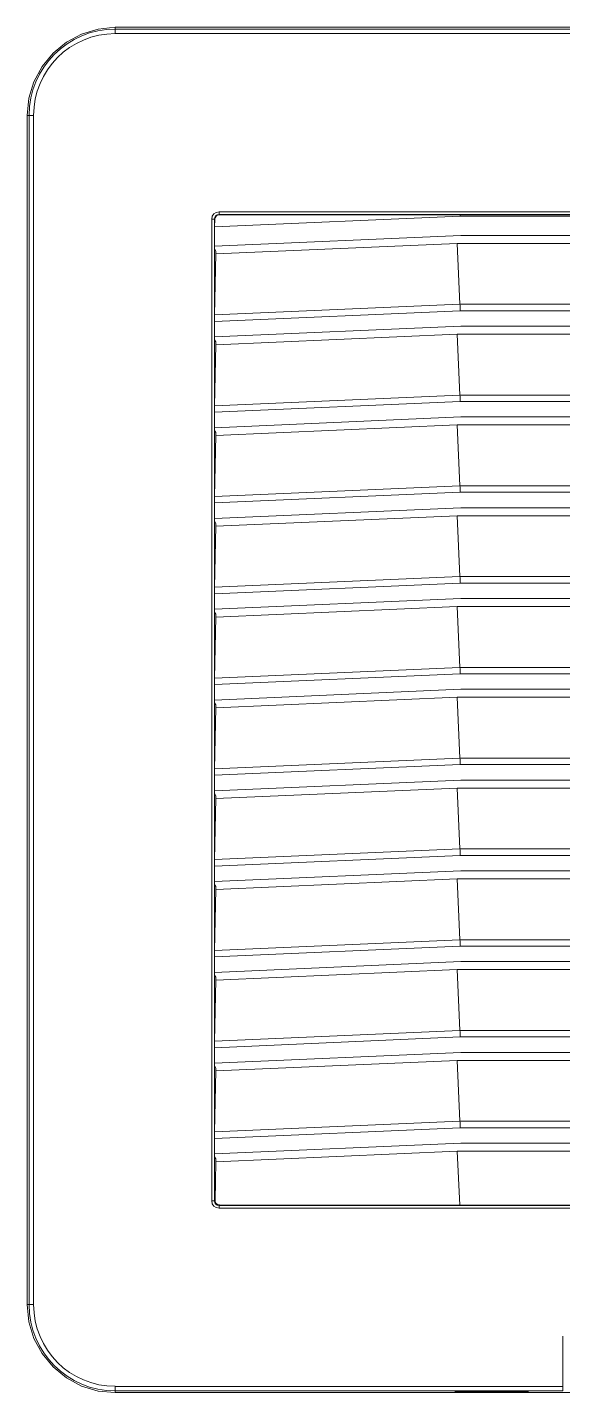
# Model space of a CAD drawing. Header units: millimetres. Extents: x -6000 to 26000, y -6000 to 26000.
# Drawn here: x 104.91 to 113.12, y -4821.86 to -4800.94 of the extents above; entities that cross this region are included whole.
import ezdxf

# ---------------------------------------------------------------- set-up
doc = ezdxf.new("R2010")
doc.units = ezdxf.units.MM
doc.header["$MEASUREMENT"] = 0
doc.layers.add('Чертеж и Рисунок_Ном._пера__7', color=7, linetype='Continuous', lineweight=15)
doc.layers.add('Чертеж и Рисунок_Ном._пера__8', color=7, linetype='Continuous', lineweight=15, true_color=0xa80f02)

msp = doc.modelspace()

# ---------------------------------------------------------------- linework, layer by layer
at = {"layer": 'Чертеж и Рисунок_Ном._пера__7', "color": 7, "linetype": 'Continuous', "lineweight": 15}
for p, q in [((124.48, -4800.94), (106.258, -4800.94)), ((106.258, -4800.967), (106.258, -4800.94)), ((106.258, -4801.037), (106.258, -4800.967)), ((124.48, -4800.967), (106.258, -4800.967)), ((124.48, -4801.037), (106.258, -4801.037)), ((104.936, -4802.289), (104.909, -4802.289)), ((104.909, -4802.289), (104.909, -4820.511)), ((105.006, -4802.289), (104.936, -4802.289)), ((104.936, -4802.289), (104.936, -4820.511)), ((105.006, -4802.289), (105.006, -4820.511)), ((107.849, -4803.767), (122.89, -4803.767)), ((107.738, -4818.922), (107.738, -4803.878)), ((107.78, -4818.922), (107.78, -4803.878)), ((107.783, -4803.882), (107.78, -4803.878)), ((107.781, -4803.997), (111.545, -4803.833)), ((107.781, -4803.997), (107.783, -4803.882)), ((107.781, -4804.293), (107.781, -4803.997)), ((107.849, -4803.809), (122.89, -4803.809)), ((107.849, -4803.809), (107.854, -4803.814)), ((107.854, -4803.814), (111.544, -4803.811)), ((111.544, -4803.811), (119.195, -4803.811)), ((111.544, -4803.811), (111.545, -4803.833)), ((111.545, -4803.833), (119.194, -4803.833)), ((107.781, -4804.293), (111.558, -4804.128)), ((111.558, -4804.128), (115.258, -4804.128)), ((107.781, -4804.335), (107.781, -4804.293)), ((107.798, -4804.368), (107.781, -4804.335)), ((107.782, -4804.335), (107.782, -4804.293)), ((107.782, -4805.347), (107.798, -4804.412)), ((111.502, -4804.25), (107.798, -4804.412)), ((107.798, -4804.368), (107.798, -4804.412)), ((111.543, -4805.183), (111.502, -4804.25)), ((111.502, -4804.25), (115.258, -4804.25)), ((107.782, -4805.347), (111.543, -4805.183)), ((111.543, -4805.183), (119.196, -4805.183)), ((107.781, -4805.446), (111.545, -4805.282)), ((107.781, -4805.446), (107.781, -4805.684)), ((119.194, -4805.282), (111.545, -4805.282)), ((107.781, -4805.684), (111.558, -4805.519)), ((111.502, -4805.641), (107.798, -4805.803)), ((111.543, -4806.574), (111.502, -4805.641)), ((111.502, -4805.641), (115.258, -4805.641)), ((111.558, -4805.519), (115.258, -4805.519)), ((107.781, -4805.726), (107.781, -4805.684)), ((107.798, -4805.759), (107.781, -4805.726)), ((107.782, -4805.726), (107.782, -4805.684)), ((107.782, -4806.738), (107.798, -4805.803)), ((107.798, -4805.759), (107.798, -4805.803)), ((107.781, -4806.837), (111.545, -4806.673)), ((107.782, -4806.738), (111.543, -4806.574)), ((111.543, -4806.574), (119.196, -4806.574)), ((119.194, -4806.673), (111.545, -4806.673)), ((107.781, -4806.837), (107.781, -4807.075)), ((107.781, -4807.075), (111.558, -4806.91)), ((111.558, -4806.91), (115.258, -4806.91)), ((107.781, -4807.117), (107.781, -4807.075)), ((107.798, -4807.15), (107.781, -4807.117)), ((107.782, -4807.117), (107.782, -4807.075)), ((111.502, -4807.032), (107.798, -4807.194)), ((111.543, -4807.965), (111.502, -4807.032)), ((111.502, -4807.032), (115.258, -4807.032)), ((107.782, -4808.129), (107.798, -4807.194)), ((107.798, -4807.15), (107.798, -4807.194)), ((107.782, -4808.129), (111.543, -4807.965)), ((111.543, -4807.965), (119.196, -4807.965)), ((107.781, -4808.228), (111.545, -4808.064)), ((119.194, -4808.064), (111.545, -4808.064)), ((107.781, -4808.228), (107.781, -4808.466)), ((107.781, -4808.466), (111.558, -4808.301)), ((111.558, -4808.301), (115.258, -4808.301)), ((107.781, -4808.508), (107.781, -4808.466)), ((107.798, -4808.541), (107.781, -4808.508)), ((107.782, -4808.508), (107.782, -4808.466)), ((107.782, -4809.52), (107.798, -4808.585)), ((111.502, -4808.423), (107.798, -4808.585)), ((107.798, -4808.541), (107.798, -4808.585)), ((111.543, -4809.356), (111.502, -4808.423)), ((111.502, -4808.423), (115.258, -4808.423)), ((107.782, -4809.52), (111.543, -4809.356)), ((111.543, -4809.356), (119.196, -4809.356)), ((107.781, -4809.619), (111.545, -4809.455)), ((107.781, -4809.619), (107.781, -4809.857)), ((119.194, -4809.455), (111.545, -4809.455)), ((111.558, -4809.692), (107.781, -4809.857)), ((107.781, -4809.899), (107.781, -4809.857)), ((107.782, -4809.899), (107.782, -4809.857)), ((111.502, -4809.814), (107.798, -4809.976)), ((111.543, -4810.747), (111.502, -4809.814)), ((111.502, -4809.814), (115.258, -4809.814)), ((115.258, -4809.692), (111.558, -4809.692)), ((107.798, -4809.932), (107.781, -4809.899)), ((107.782, -4810.911), (107.798, -4809.976)), ((107.798, -4809.932), (107.798, -4809.976)), ((107.781, -4811.01), (111.545, -4810.846)), ((107.782, -4810.911), (111.543, -4810.747)), ((111.543, -4810.747), (119.196, -4810.747)), ((119.194, -4810.846), (111.545, -4810.846)), ((107.781, -4811.01), (107.781, -4811.248)), ((107.781, -4811.248), (111.558, -4811.083)), ((111.558, -4811.083), (115.258, -4811.083)), ((107.781, -4811.29), (107.781, -4811.248)), ((107.798, -4811.323), (107.781, -4811.29)), ((107.782, -4811.29), (107.782, -4811.248)), ((111.502, -4811.205), (107.798, -4811.367)), ((107.798, -4811.323), (107.798, -4811.367)), ((111.543, -4812.138), (111.502, -4811.205)), ((111.502, -4811.205), (115.258, -4811.205)), ((107.782, -4812.302), (107.798, -4811.367)), ((107.782, -4812.302), (111.543, -4812.138)), ((111.543, -4812.138), (119.196, -4812.138)), ((107.781, -4812.401), (111.545, -4812.237)), ((119.194, -4812.237), (111.545, -4812.237)), ((107.781, -4812.401), (107.781, -4812.639)), ((107.781, -4812.639), (111.558, -4812.474)), ((111.558, -4812.474), (115.258, -4812.474)), ((107.781, -4812.681), (107.781, -4812.639)), ((107.798, -4812.714), (107.781, -4812.681)), ((107.782, -4812.681), (107.782, -4812.639)), ((107.782, -4813.693), (107.798, -4812.758)), ((111.502, -4812.596), (107.798, -4812.758)), ((107.798, -4812.714), (107.798, -4812.758)), ((111.543, -4813.529), (111.502, -4812.596)), ((111.502, -4812.596), (115.258, -4812.596)), ((107.781, -4813.792), (111.545, -4813.628)), ((107.782, -4813.693), (111.543, -4813.529)), ((111.543, -4813.529), (119.196, -4813.529)), ((119.194, -4813.628), (111.545, -4813.628)), ((107.781, -4813.792), (107.781, -4814.03)), ((107.781, -4814.03), (111.558, -4813.865)), ((107.781, -4814.072), (107.781, -4814.03)), ((107.782, -4814.072), (107.782, -4814.03)), ((111.502, -4813.987), (107.798, -4814.149)), ((111.543, -4814.92), (111.502, -4813.987)), ((111.502, -4813.987), (115.258, -4813.987)), ((111.558, -4813.865), (115.258, -4813.865)), ((107.798, -4814.105), (107.781, -4814.072)), ((107.782, -4815.084), (107.798, -4814.149)), ((107.798, -4814.105), (107.798, -4814.149)), ((107.781, -4815.183), (111.545, -4815.019)), ((107.782, -4815.084), (111.543, -4814.92)), ((111.543, -4814.92), (119.196, -4814.92)), ((119.194, -4815.019), (111.545, -4815.019)), ((107.781, -4815.183), (107.781, -4815.421)), ((107.781, -4815.421), (111.558, -4815.256)), ((111.558, -4815.256), (115.258, -4815.256)), ((107.781, -4815.463), (107.781, -4815.421)), ((107.798, -4815.496), (107.781, -4815.463)), ((107.782, -4815.463), (107.782, -4815.421)), ((111.502, -4815.378), (107.798, -4815.54)), ((107.798, -4815.496), (107.798, -4815.54)), ((111.543, -4816.311), (111.502, -4815.378)), ((111.502, -4815.378), (115.258, -4815.378)), ((107.782, -4816.475), (107.798, -4815.54)), ((107.782, -4816.475), (111.543, -4816.311)), ((111.543, -4816.311), (119.196, -4816.311)), ((107.781, -4816.574), (111.545, -4816.41)), ((119.194, -4816.41), (111.545, -4816.41)), ((107.781, -4816.574), (107.781, -4816.812)), ((107.781, -4816.812), (111.558, -4816.647)), ((111.558, -4816.647), (115.258, -4816.647)), ((107.781, -4816.854), (107.781, -4816.812)), ((107.798, -4816.887), (107.781, -4816.854)), ((107.782, -4816.854), (107.782, -4816.812)), ((107.782, -4817.866), (107.798, -4816.931)), ((111.502, -4816.769), (107.798, -4816.931)), ((107.798, -4816.887), (107.798, -4816.931)), ((111.543, -4817.702), (111.502, -4816.769)), ((111.502, -4816.769), (115.258, -4816.769)), ((107.781, -4817.965), (111.545, -4817.801)), ((107.782, -4817.866), (111.543, -4817.702)), ((111.543, -4817.702), (114.367, -4817.702)), ((114.315, -4817.801), (111.545, -4817.801)), ((107.781, -4817.965), (107.781, -4818.203)), ((107.781, -4818.203), (111.558, -4818.038)), ((107.781, -4818.245), (107.781, -4818.203)), ((107.782, -4818.245), (107.782, -4818.203)), ((111.502, -4818.16), (107.798, -4818.322)), ((114.105, -4818.16), (111.502, -4818.16)), ((111.539, -4818.987), (111.502, -4818.16)), ((111.558, -4818.038), (114.189, -4818.038)), ((107.798, -4818.278), (107.781, -4818.245)), ((107.788, -4818.914), (107.798, -4818.322)), ((107.798, -4818.278), (107.798, -4818.322)), ((107.78, -4818.922), (107.788, -4818.914)), ((107.856, -4818.984), (107.849, -4818.992)), ((113.801, -4818.992), (107.849, -4818.992)), ((113.801, -4819.033), (107.849, -4819.033)), ((111.539, -4818.987), (107.856, -4818.984)), ((113.865, -4818.987), (111.539, -4818.987)), ((104.936, -4820.511), (104.909, -4820.511)), ((105.006, -4820.511), (104.936, -4820.511)), ((113.119, -4821.764), (113.119, -4820.996)), ((106.258, -4821.764), (113.119, -4821.764)), ((106.258, -4821.764), (106.258, -4821.833)), ((113.119, -4821.833), (113.119, -4821.764)), ((106.258, -4821.833), (106.258, -4821.86)), ((106.258, -4821.833), (113.119, -4821.833)), ((106.258, -4821.86), (124.48, -4821.86)), ((111.502, -4821.838), (112.56, -4821.838)), ((112.56, -4821.849), (111.502, -4821.849))]:
    msp.add_line(p, q, dxfattribs=at)
at = {"layer": 'Чертеж и Рисунок_Ном._пера__7', "color": 7, "linetype": 'Continuous', "lineweight": 15, "flags": 128}
for points in [[(106.258, -4800.94), (105.995, -4800.966), (105.742, -4801.043), (105.509, -4801.167), (105.304, -4801.335), (105.137, -4801.54), (105.012, -4801.773), (104.935, -4802.026), (104.909, -4802.289)], [(107.738, -4803.878), (107.746, -4803.836), (107.77, -4803.8), (107.806, -4803.776), (107.849, -4803.767)], [(107.849, -4803.767), (107.849, -4803.783), (107.849, -4803.796), (107.849, -4803.809)], [(107.738, -4803.878), (107.754, -4803.878), (107.767, -4803.878), (107.78, -4803.878)], [(107.78, -4803.878), (107.785, -4803.852), (107.8, -4803.829), (107.822, -4803.814), (107.849, -4803.809)], [(107.854, -4803.814), (107.841, -4803.815), (107.828, -4803.818), (107.816, -4803.825), (107.804, -4803.834), (107.789, -4803.857), (107.783, -4803.882)], [(111.543, -4805.183), (111.544, -4805.204), (111.544, -4805.228), (111.545, -4805.254), (111.545, -4805.282)], [(107.782, -4805.347), (107.782, -4805.369), (107.781, -4805.393), (107.781, -4805.419), (107.781, -4805.446)], [(111.543, -4806.574), (111.544, -4806.595), (111.544, -4806.619), (111.545, -4806.645), (111.545, -4806.673)], [(107.782, -4806.738), (107.782, -4806.76), (107.781, -4806.784), (107.781, -4806.81), (107.781, -4806.837)], [(111.543, -4807.965), (111.544, -4807.986), (111.544, -4808.01), (111.545, -4808.036), (111.545, -4808.064)], [(107.782, -4808.129), (107.782, -4808.151), (107.781, -4808.175), (107.781, -4808.201), (107.781, -4808.228)], [(111.543, -4809.356), (111.544, -4809.377), (111.544, -4809.401), (111.545, -4809.427), (111.545, -4809.455)], [(107.782, -4809.52), (107.782, -4809.542), (107.781, -4809.566), (107.781, -4809.592), (107.781, -4809.619)], [(111.543, -4810.747), (111.544, -4810.768), (111.544, -4810.792), (111.545, -4810.818), (111.545, -4810.846)], [(107.782, -4810.911), (107.782, -4810.933), (107.781, -4810.957), (107.781, -4810.983), (107.781, -4811.01)], [(111.543, -4812.138), (111.544, -4812.159), (111.544, -4812.183), (111.545, -4812.209), (111.545, -4812.237)], [(107.782, -4812.302), (107.782, -4812.324), (107.781, -4812.348), (107.781, -4812.374), (107.781, -4812.401)], [(111.543, -4813.529), (111.544, -4813.55), (111.544, -4813.574), (111.545, -4813.6), (111.545, -4813.628)], [(107.782, -4813.693), (107.782, -4813.715), (107.781, -4813.739), (107.781, -4813.765), (107.781, -4813.792)], [(107.782, -4815.084), (107.782, -4815.106), (107.781, -4815.13), (107.781, -4815.156), (107.781, -4815.183)], [(111.543, -4814.92), (111.544, -4814.941), (111.544, -4814.965), (111.545, -4814.991), (111.545, -4815.019)], [(111.543, -4816.311), (111.544, -4816.332), (111.544, -4816.356), (111.545, -4816.382), (111.545, -4816.41)], [(107.782, -4816.475), (107.782, -4816.497), (107.781, -4816.521), (107.781, -4816.547), (107.781, -4816.574)], [(111.543, -4817.702), (111.544, -4817.723), (111.544, -4817.747), (111.545, -4817.773), (111.545, -4817.801)], [(107.782, -4817.866), (107.782, -4817.888), (107.781, -4817.912), (107.781, -4817.938), (107.781, -4817.965)], [(107.849, -4819.033), (107.806, -4819.025), (107.77, -4819.001), (107.746, -4818.965), (107.738, -4818.922)], [(107.738, -4818.922), (107.754, -4818.922), (107.767, -4818.922), (107.78, -4818.922)], [(107.849, -4818.992), (107.822, -4818.986), (107.8, -4818.971), (107.785, -4818.949), (107.78, -4818.922)], [(107.788, -4818.914), (107.792, -4818.94), (107.807, -4818.964), (107.818, -4818.973), (107.831, -4818.979), (107.843, -4818.983), (107.856, -4818.984)], [(107.849, -4819.033), (107.849, -4819.017), (107.849, -4819.004), (107.849, -4818.992)], [(104.909, -4820.511), (104.935, -4820.774), (105.012, -4821.028), (105.137, -4821.261), (105.304, -4821.465), (105.509, -4821.633), (105.742, -4821.758), (105.995, -4821.835), (106.258, -4821.86)]]:
    msp.add_lwpolyline(points, dxfattribs=at)
at = {"layer": 'Чертеж и Рисунок_Ном._пера__7', "color": 7, "linetype": 'Continuous', "lineweight": 15}
for centre, radius, start, end in [((106.258, -4802.289), 1.322, 90, 180), ((106.258, -4802.289), 1.252, 90, 180), ((106.258, -4820.511), 1.322, 180, 270), ((106.258, -4820.511), 1.252, 180, 270)]:
    msp.add_arc(centre, radius, start, end, dxfattribs=at)
at = {"layer": 'Чертеж и Рисунок_Ном._пера__8', "color": 14, "linetype": 'Continuous', "lineweight": 15, "true_color": 0xa80f02}
for p, q in [((111.502, -4821.849), (111.467, -4821.849)), ((112.595, -4821.849), (112.56, -4821.849))]:
    msp.add_line(p, q, dxfattribs=at)

doc.saveas('drawing.dxf')
